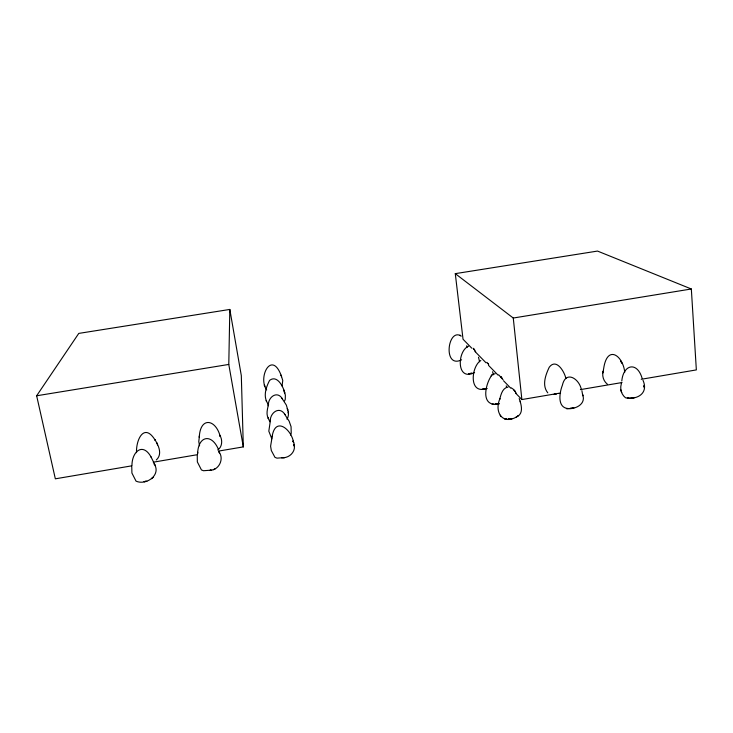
<?xml version="1.0" encoding="UTF-8"?>
<svg xmlns="http://www.w3.org/2000/svg" width="733" height="733" viewBox="0 0 733 733"><rect width="100%" height="100%" fill="white"/><g stroke="black" fill="none" stroke-linecap="round" stroke-linejoin="round"><path stroke-width="1.1" d="M642.978 380.262C648.852 393.309 637.224 400.117 625.515 397.772C621.52 394.666 619.77 389.067 621.236 384.229L621.337 382.837M218.553 451.088L243.319 446.883L228.788 364.438L229.823 309.436L78.77 333.405L36.65 395.774L55.341 478.823L131.885 465.821M602.856 372.969L603.213 371.21C601.802 375.809 603.525 381.142 607.29 384.119M603.131 371.604L603.662 368.552C607.226 344.125 623.004 355.505 624.745 372.254M197.259 455.45L197.342 461.909L201.447 469.945L203.499 470.733L211.315 470.146L209.95 470.32C218.874 470.247 224.316 459.151 219.103 451.977L219.552 453.232L218.91 451.171M199.504 435.494L199.266 437.308C200.191 416.408 215.722 419.01 220.23 436.447L219.799 435.274C222.695 439.727 222.42 446.764 217.774 449.998M197.617 453.498C198.185 435.851 211.663 433.038 218.526 449.595M197.525 454.194L197.773 452.279M131.766 466.582L131.913 473.06L136.045 481.141C146.288 485.759 161.654 474.801 154.086 463.76L155.286 465.318M131.949 465.336C132.022 451.528 142.917 441.807 151.291 457.41M621.795 380.995C623.334 364.237 637.197 361.287 642.126 378.32M268.076 405.78L268.562 404.167C267.563 408.803 265.731 414.227 268.461 418.598L268.086 417.883L269.881 421.787M199.349 436.676L198.771 441.632L199.578 445.838M268.379 404.763C268.342 396.947 277.266 390.341 282.352 398.761L281.866 398.193L286.337 405.083L287.794 410.013L287.235 408.666C288.903 411.744 288.994 416.207 286.951 419.157M282.068 385.979L282.764 380.464L281.096 375.186L281.564 376.744M284.615 400.878L285.284 399.256L285.348 395.014L284.294 391.889L284.816 393.145C283.469 386.905 277.147 374.462 269.616 380.363C266.4 386.474 263.523 394.611 266.537 401.235L266.189 400.584L268.406 404.992M290.479 435.045L291.221 433.267L291.065 426.679L289.15 421.2L284.45 413.943L284.963 414.566C279.548 405.596 270.184 412.67 270.239 420.907L270.431 420.247L268.819 431.169L271.815 438.801M495.132 373.711L492.219 374.673C486.501 381.618 480.463 402.509 493.685 404.286L492.145 404.341L498.99 403.92M491.156 375.91L492.219 374.673M156.303 459.976C162.625 454.313 158.658 445.563 154.938 439.745L155.268 440.322C144.163 422.016 135.889 439.837 136.53 452.664M153.243 477.302L151.594 478.704L152.372 478.044M215.172 468.754L213.33 469.67M474.59 372.556C456.008 382.049 457.227 350.75 468.506 346.242M559.224 393.493L560.598 392.943M461.616 359.802C442.961 369.148 447.359 328.485 460.59 335.687L459.93 335.21L461.259 336.135M487.216 388.527L482.589 389.296M480.821 360.499C471.282 366.207 468.552 394.162 485.704 388.737L482.268 389.177M508.061 387.051C502.444 387.922 500.932 394.62 499.714 399.302L499.924 398.651C493.749 412.78 503.489 426.038 517.956 415.978L516.224 417.013C524.104 414.044 521.319 404.515 519.193 398.55M153.27 462.184L197.168 454.726M515.51 393.035L521.869 399.558L554.514 394.015M556.759 393.63L559.013 393.245M580.399 389.617L622.051 382.534M641.192 379.282L696.35 369.908L691.338 288.985L597.523 251.071L455.285 273.647L463.036 339.232L471.777 348.193M36.65 395.774L228.788 364.438M455.285 273.647L513.265 318.03L691.338 288.985M283.698 457.722C290.222 457.291 295.94 451.088 294.107 444.381L294.153 446.113L293.942 442.842L292.925 441L293.548 442.54C291.798 429.666 275.141 415.648 272.09 436.877L272.282 436.153L270.596 446.186L271.329 450.566L274.976 457.365L276.992 458.143L284.706 457.575L281.765 457.878M144.731 481.489L146.032 481.334L143.98 481.645L146.875 481.242M508.418 419.029L511.9 418.644L508.528 419.029M554.276 394.29L555.816 394.217M555.971 394.107L554.203 394.189L556.1 394.143M506.503 419.084L504.872 419.129L506.741 419.084M498.733 374.856L503.104 379.813M511.304 387.858L513.503 389.415L516.426 393.456M474.966 351.455L486.089 362.872M488.48 365.318L498.019 375.104M503.58 380.803L510.736 388.142M514.795 390.964L514.062 390.139L515.409 391.669M474.81 350.209L473.665 348.908L475.671 351.73M501.528 377.422L500.859 376.661L502.142 378.109M488.096 363.715L488.691 364.383L486.932 362.322M473.133 348.239L474.224 349.549M547.789 392.851C541.696 385.366 545.609 374.893 549.246 367.233C556.31 357.796 564.437 371.686 565.913 378.494M266.665 389.91C257.595 377.367 271.54 349.824 281.197 375.507M150.943 456.769L153.664 462.257M500.153 415.171L500.978 416.582M622.152 363.605L620.704 361.002L621.63 362.688M264.558 385.732L264.897 386.328L264.219 385.127M153.957 463.045L154.672 464.511M581.287 389.305C579.198 378.796 565.775 369.918 562.367 385.301C559.435 392.705 557.053 407.704 568.093 408.538L566.389 408.593C574.553 409.747 586.464 404.671 582.643 394.574L582.781 395.811L581.892 390.652M506.201 385.86L506.677 387.143M492.567 371.759L493.41 374.783M478.484 357.2L479.593 361.717M620.714 389.58L621.676 392.604M283.708 389.837L284.23 391.605M156.981 442.943L157.531 444.949M466.747 345.729L467.113 347.369M520.183 401.143L520.485 402.527M229.823 309.436L241.313 375.626L243.319 446.883M513.265 318.03L521.869 399.558M643.895 385.393L643.94 387.125L643.922 386.346M634.805 397.506L630.911 398.046L634.805 397.506M512.074 418.534L508.271 419.001L512.074 418.534M573.756 407.969L569.944 408.437L573.756 407.969M498.971 403.727L495.352 404.185L498.971 403.727M471.997 373.253L468.744 373.665L471.997 373.253M629.079 398.092L627.292 398.156L629.097 398.129M288.39 413.183L288.307 411.689L288.344 413.284"/></g></svg>
